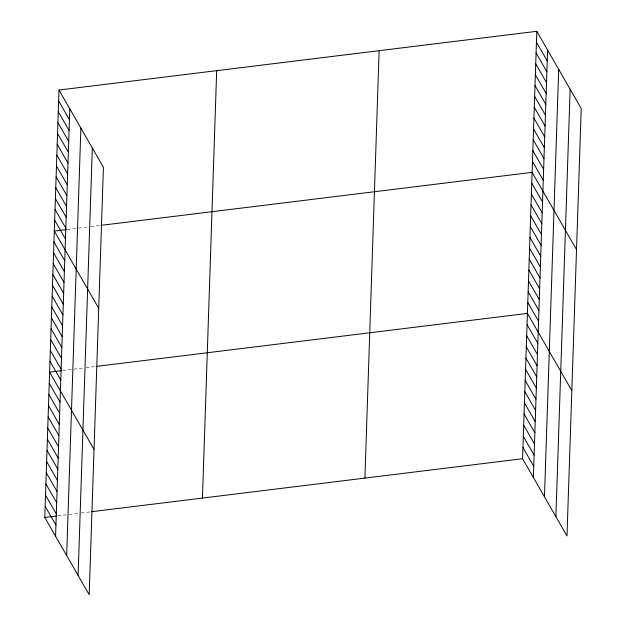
<?xml version="1.0" encoding="UTF-8"?>
<svg xmlns="http://www.w3.org/2000/svg" width="626" height="626" viewBox="0 0 626 626"><rect width="100%" height="100%" fill="white"/><g stroke="black" fill="none" stroke-linecap="round" stroke-linejoin="round"><path stroke-width="0.47" stroke-dasharray="3.13 2.35" d="M67.373 229.484L76.701 228.341M78.571 228.107L88.829 226.847M90.7 226.62L100.027 225.47M62.678 370.537L72.006 369.387M73.868 369.16L84.134 367.892M85.997 367.665L95.332 366.515M57.835 515.855L66.239 514.822M69.032 514.478L79.299 513.218M81.161 512.991L90.496 511.841"/><path stroke-width="0.94" d="M59.008 90.042L103.415 167.283L89.189 594.7L44.775 517.459L59.008 90.042L536.811 31.3L581.225 108.541L566.992 535.958L522.585 458.717L536.811 31.3M55.565 536.224L69.791 108.799M66.661 555.52L80.887 128.103M78.093 575.404L92.319 147.986M202.448 498.077L216.682 70.66M364.903 478.107L379.137 50.683M533.368 477.474L547.593 50.057M544.463 496.778L558.697 69.361M555.896 516.661L570.13 89.236M66.442 229.601L54.306 231.088L98.72 308.328M100.958 225.352L532.116 172.346L576.53 249.586M61.739 370.647L49.61 372.141L94.025 449.374M96.263 366.406L527.421 313.399L571.835 390.632M44.775 517.459L56.903 515.973M91.427 511.724L522.585 458.717M536.451 42.153L547.234 60.91M536.091 52.999L546.874 71.755M535.723 63.852L546.514 82.609M535.363 74.697L546.154 93.462M535.003 85.551L545.794 104.307M534.643 96.396L545.426 115.161M534.283 107.249L545.066 126.006M533.923 118.103L544.706 136.859M533.555 128.948L544.346 147.705M533.195 139.801L543.986 158.558M532.836 150.647L543.626 169.403M532.476 161.5L543.266 180.257M531.756 183.199L542.539 201.955M531.396 194.044L542.179 212.809M531.028 204.898L541.819 223.654M530.668 215.751L541.459 234.507M530.308 226.596L541.099 245.353M529.948 237.45L540.731 256.206M529.588 248.295L540.371 267.059M529.228 259.148L540.011 277.905M528.86 269.994L539.651 288.758M528.5 280.847L539.291 299.604M528.141 291.7L538.931 310.457M527.781 302.546L538.563 321.302M527.045 324.573L537.836 343.338M526.677 335.755L537.46 354.512M526.302 346.929L537.092 365.694M525.934 358.111L536.717 376.868M525.558 369.293L536.341 388.05M525.183 380.467L535.973 399.224M524.815 391.649L535.598 410.406M524.439 402.823L535.23 421.588M524.072 414.005L534.854 432.762M523.696 425.179L534.487 443.944M523.328 436.361L534.111 455.118M522.953 447.543L533.743 466.3M58.641 100.896L69.431 119.652M58.281 111.741L69.071 130.505M57.921 122.594L68.711 141.351M57.561 133.44L68.344 152.204M57.201 144.293L67.984 163.05M56.841 155.138L67.624 173.903M56.473 165.992L67.264 184.748M56.113 176.845L66.904 195.602M55.753 187.69L66.544 206.447M55.393 198.544L66.176 217.3M55.033 209.389L65.816 228.154M54.673 220.242L65.456 238.999M53.946 241.941L64.736 260.698M53.586 252.794L64.376 271.551M53.226 263.64L64.016 282.396M52.866 274.493L63.649 293.25M52.506 285.339L63.289 304.103M52.146 296.192L62.929 314.948M51.778 307.037L62.569 325.802M51.418 317.891L62.209 336.647M51.058 328.736L61.849 347.5M50.698 339.589L61.481 358.346M50.338 350.443L61.121 369.199M49.978 361.288L60.761 380.045M49.243 383.315L60.026 402.08M48.867 394.497L59.658 413.254M48.499 405.671L59.282 424.436M48.124 416.853L58.914 435.61M47.756 428.035L58.539 446.792M47.38 439.209L58.171 457.974M47.013 450.391L57.795 469.148M46.637 461.565L57.42 480.33M46.261 472.747L57.052 491.504M45.894 483.929L56.676 502.686M45.518 495.103L56.309 513.86M45.15 506.285L55.933 525.042"/></g></svg>
